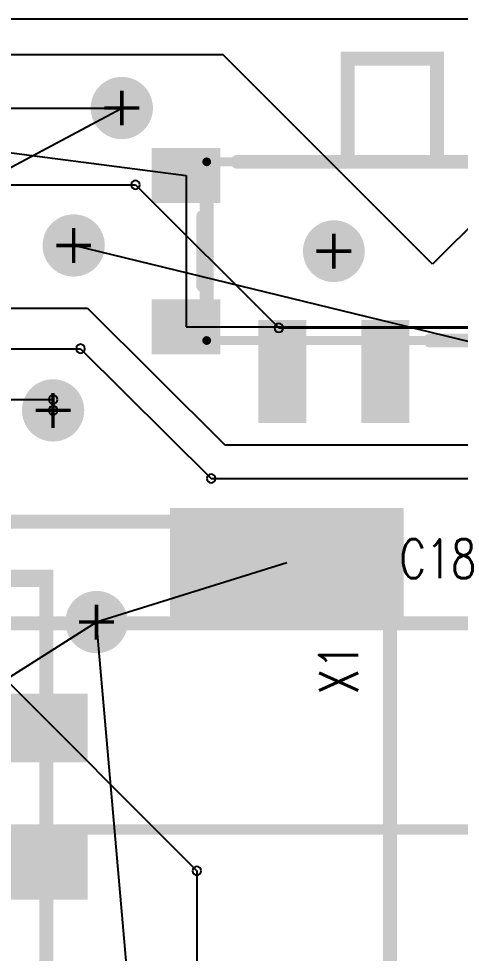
# Model space of a CAD drawing. Extents: x 0 to 113, y -1 to 56.
# Drawn here: x 51.7 to 58.12, y 40.9 to 54.5 of the extents above; entities that cross this region are included whole.
import ezdxf
from ezdxf.enums import TextEntityAlignment as Align

# ---------------------------------------------------------------- set-up
doc = ezdxf.new("R2010")
doc.units = 0
doc.header["$MEASUREMENT"] = 0
for name, pattern in [('POUR_01_-1_0_000000', [2, 1, 1]), ('SIG_0', [2, 1, 1]), ('SIG_15', [2, 1, 1]), ('SIG_36', [2, 1, 1]), ('SIG_72', [2, 1, 1]), ('SIG_73', [2, 1, 1]), ('SIG_74', [2, 1, 1])]:
    doc.linetypes.add(name, pattern=pattern)
doc.layers.get('0').update_dxf_attribs({"linetype": 'CONTINUOUS'})
for name, color, linetype in [('BOARD_OUTLINE_00', 254, 'CONTINUOUS'), ('DRIL_PLTE_THRU_01', 176, 'CONTINUOUS'), ('DRIL_PLTE_THRU_02', 255, 'CONTINUOUS'), ('DRIL_SYMBOL', 254, 'CONTINUOUS'), ('LINK_00', 254, 'CONTINUOUS'), ('PADS_BOT', 253, 'CONTINUOUS'), ('PADS_INNER', 254, 'CONTINUOUS'), ('PADS_TOP', 254, 'CONTINUOUS'), ('PART_BOT_COPPER_15', 253, 'CONTINUOUS'), ('PART_BOT_COPPER_26', 254, 'CONTINUOUS'), ('PART_NAME_01', 254, 'CONTINUOUS'), ('PART_TOP_COPPER_15', 253, 'CONTINUOUS'), ('PART_TOP_COPPER_26', 254, 'CONTINUOUS'), ('POUR_HEADER_02', 34, 'CONTINUOUS'), ('TRACE_02', 34, 'CONTINUOUS')]:
    doc.layers.add(name, color=color, linetype=linetype)
doc.styles.add('W0$0206446667', font='simplex', dxfattribs={"width": 0.75})

# ---------------------------------------------------------------- blocks, each defined once
blk = doc.blocks.new('DRIL_SYMBOL_0$5')
at = {"layer": 'DRIL_SYMBOL', "const_width": 0.0508}
for points in [[(0, -0.254), (0, 0.254)], [(-0.254, 0), (0.254, 0)]]:
    blk.add_lwpolyline(points, dxfattribs=at)
blk = doc.blocks.new('DRIL_HOLE_0$5')
at = {"const_width": 0.25}
blk.add_lwpolyline([(-0.125, 0, 1), (0.125, 0, 1)], format="xyb", close=True, dxfattribs=at)
blk.add_blockref('DRIL_SYMBOL_0$5', (0, 0))
blk = doc.blocks.new('PAD_50')
at = {"const_width": 0.4532}
blk.add_lwpolyline([(0, -0.2266, 1), (0, 0.2266, 1)], format="xyb", close=True, dxfattribs=at)
blk = doc.blocks.new('SMOOTH_0$127')
at = {"const_width": 0.0635}
blk.add_lwpolyline([(-0.03175, 0, 1), (0.03175, 0, 1)], format="xyb", close=True, dxfattribs=at)
blk = doc.blocks.new('SMOOTH_0$2032')
at = {"const_width": 0.1016}
blk.add_lwpolyline([(-0.0508, 0, 1), (0.0508, 0, 1)], format="xyb", close=True, dxfattribs=at)
blk = doc.blocks.new('SMOOTH_0$001')
at = {"const_width": 0.0005}
blk.add_lwpolyline([(-0.00025, 0, 1), (0.00025, 0, 1)], format="xyb", close=True, dxfattribs=at)
blk = doc.blocks.new('PART_BODY_TOP_35')
at = {"layer": 'PART_TOP_COPPER_15'}
for points, const_width in [([(-3.35, 1.3), (-3.35, -1.3)], 0.203), ([(-3.35, 1.3), (3.35, 1.3)], 0.127), ([(3.35, 1.3), (3.35, -1.3)], 0.203), ([(0, -1.3), (0, -2.8), (1.3, -2.8), (1.3, -1.3)], 0.203), ([(-3.35, -1.3), (3.35, -1.3)], 0.127), ([(-1.5, -1.3), (-1.5, -2.8), (-0.2, -2.8), (-0.2, -1.3)], 0.001)]:
    blk.add_lwpolyline(points, dxfattribs=dict(at, const_width=const_width))
at = {"layer": 'PART_TOP_COPPER_26', "const_width": 0.203}
for points in [[(-1.7, 1.3), (0.1, 1.3)], [(-3.4, 0.5), (-3.4, -0.5)], [(3.4, 0.5), (3.4, -0.5)], [(-2.9, -1.3), (2.9, -1.3)]]:
    blk.add_lwpolyline(points, dxfattribs=at)
at = {"layer": 'PART_TOP_COPPER_15'}
for name, p in [('SMOOTH_0$2032', (-3.35, 1.3)), ('SMOOTH_0$127', (-3.35, 1.3)), ('SMOOTH_0$2032', (3.35, 1.3)), ('SMOOTH_0$127', (3.35, 1.3)), ('SMOOTH_0$2032', (-3.35, -1.3)), ('SMOOTH_0$2032', (0, -1.3)), ('SMOOTH_0$2032', (1.3, -1.3)), ('SMOOTH_0$2032', (3.35, -1.3)), ('SMOOTH_0$127', (-3.35, -1.3)), ('SMOOTH_0$001', (-1.5, -1.3)), ('SMOOTH_0$001', (-0.2, -1.3)), ('SMOOTH_0$127', (3.35, -1.3)), ('SMOOTH_0$2032', (0, -2.8)), ('SMOOTH_0$2032', (1.3, -2.8)), ('SMOOTH_0$001', (-1.5, -2.8)), ('SMOOTH_0$001', (-0.2, -2.8))]:
    blk.add_blockref(name, p, dxfattribs=at)
at = {"layer": 'PART_TOP_COPPER_26'}
for p in [(-1.7, 1.3), (0.1, 1.3), (-3.4, 0.5), (3.4, 0.5), (-3.4, -0.5), (3.4, -0.5), (-2.9, -1.3), (2.9, -1.3)]:
    blk.add_blockref('SMOOTH_0$2032', p, dxfattribs=at)
blk = doc.blocks.new('DRIL_HOLE_0')
blk.add_lwpolyline([(0, 0, 1), (0, 0, 1)], format="xyb", close=True)
blk = doc.blocks.new('PAD_0')
blk.add_lwpolyline([(0, 0, 1), (0, 0, 1)], format="xyb", close=True)
blk = doc.blocks.new('PAD_41')
at = {"const_width": 0.8}
blk.add_lwpolyline([(-0.5, 0), (0.5, 0)], dxfattribs=at)
blk = doc.blocks.new('STK_TOP_48')
at = {"layer": 'DRIL_PLTE_THRU_01'}
blk.add_blockref('DRIL_HOLE_0', (0, 0), dxfattribs=at)
at = {"layer": 'DRIL_PLTE_THRU_02'}
blk.add_blockref('DRIL_HOLE_0', (0, 0), dxfattribs=at)
at = {"layer": 'PADS_BOT'}
blk.add_blockref('PAD_0', (0, 0), dxfattribs=at)
at = {"layer": 'PADS_INNER'}
blk.add_blockref('PAD_0', (0, 0), dxfattribs=at)
at = {"layer": 'PADS_TOP'}
blk.add_blockref('PAD_41', (0, 0), dxfattribs=at)
blk = doc.blocks.new('PAD_42')
at = {"const_width": 0.7}
blk.add_lwpolyline([(-0.75, 0), (0.75, 0)], dxfattribs=at)
blk = doc.blocks.new('STK_TOP_49')
at = {"layer": 'DRIL_PLTE_THRU_01'}
blk.add_blockref('DRIL_HOLE_0', (0, 0), dxfattribs=at)
at = {"layer": 'DRIL_PLTE_THRU_02'}
blk.add_blockref('DRIL_HOLE_0', (0, 0), dxfattribs=at)
at = {"layer": 'PADS_BOT'}
blk.add_blockref('PAD_0', (0, 0), dxfattribs=at)
at = {"layer": 'PADS_INNER'}
blk.add_blockref('PAD_0', (0, 0), dxfattribs=at)
at = {"layer": 'PADS_TOP', "rotation": 90}
blk.add_blockref('PAD_42', (0, 0), dxfattribs=at)
blk = doc.blocks.new('DRIL_SYMBOL_0$9')
at = {"layer": 'DRIL_SYMBOL', "const_width": 0.0508}
for points in [[(0, -0.254), (0, 0.254)], [(-0.254, 0), (0.254, 0)]]:
    blk.add_lwpolyline(points, dxfattribs=at)
blk = doc.blocks.new('DRIL_HOLE_0$9')
at = {"const_width": 0.45}
blk.add_lwpolyline([(-0.225, 0, 1), (0.225, 0, 1)], format="xyb", close=True, dxfattribs=at)
blk.add_blockref('DRIL_SYMBOL_0$9', (0, 0))
blk = doc.blocks.new('STK_TOP_50')
at = {"layer": 'DRIL_PLTE_THRU_01'}
blk.add_blockref('DRIL_HOLE_0$9', (0, 0), dxfattribs=at)
at = {"layer": 'DRIL_PLTE_THRU_02'}
blk.add_blockref('DRIL_HOLE_0$9', (0, 0), dxfattribs=at)
at = {"layer": 'PADS_BOT'}
blk.add_blockref('PAD_0', (0, 0), dxfattribs=at)
at = {"layer": 'PADS_INNER'}
blk.add_blockref('PAD_0', (0, 0), dxfattribs=at)
at = {"layer": 'PADS_TOP'}
blk.add_blockref('PAD_0', (0, 0), dxfattribs=at)
blk = doc.blocks.new('PART_BODY_BOT_25')
at = {"layer": 'PART_BOT_COPPER_15', "const_width": 0.152}
blk.add_lwpolyline([(-14, -14.8), (-14, 20.2), (14, 20.2), (14, -14.8), (-14, -14.8)], dxfattribs=at)
at = {"layer": 'PART_BOT_COPPER_26', "const_width": 0.203}
blk.add_lwpolyline([(-17, -23), (-17, 23), (17, 23), (17, -23), (-17, -23)], dxfattribs=at)
blk = doc.blocks.new('PART_BODY_TOP_8')
at = {"layer": 'PART_TOP_COPPER_15', "const_width": 0.203}
blk.add_lwpolyline([(3.2, -4.5), (3.2, -2), (-3.2, -2), (-3.2, -4.5), (-4, -4.5), (-4, 3), (4, 3), (4, -4.5), (3.2, -4.5)], dxfattribs=at)
at = {"layer": 'PART_TOP_COPPER_26', "const_width": 0.203}
for points in [[(-2.25, 3), (2.25, 3)], [(-1.75, -2), (-3.15, -2), (-3.15, -4.5), (-4, -4.5), (-4, -0.5)], [(4, -0.5), (4, -4.5), (3.15, -4.5), (3.15, -2), (1.75, -2)]]:
    blk.add_lwpolyline(points, dxfattribs=at)
at = {"layer": 'PART_TOP_COPPER_15'}
for p in [(-4, 3), (4, 3), (-3.2, -2), (3.2, -2), (-4, -4.5), (-3.2, -4.5), (3.2, -4.5), (3.2, -4.5), (4, -4.5)]:
    blk.add_blockref('SMOOTH_0$2032', p, dxfattribs=at)
at = {"layer": 'PART_TOP_COPPER_26'}
for p in [(-2.25, 3), (2.25, 3), (-4, -0.5), (4, -0.5), (-3.15, -2), (-1.75, -2), (1.75, -2), (3.15, -2), (-4, -4.5), (-3.15, -4.5), (3.15, -4.5), (4, -4.5)]:
    blk.add_blockref('SMOOTH_0$2032', p, dxfattribs=at)
blk = doc.blocks.new('PAD_14')
at = {"const_width": 1}
blk.add_lwpolyline([(-2.3, 0), (2.3, 0)], dxfattribs=at)
blk = doc.blocks.new('STK_TOP_14')
at = {"layer": 'DRIL_PLTE_THRU_01'}
blk.add_blockref('DRIL_HOLE_0', (0, 0), dxfattribs=at)
at = {"layer": 'DRIL_PLTE_THRU_02'}
blk.add_blockref('DRIL_HOLE_0', (0, 0), dxfattribs=at)
at = {"layer": 'PADS_BOT'}
blk.add_blockref('PAD_0', (0, 0), dxfattribs=at)
at = {"layer": 'PADS_INNER'}
blk.add_blockref('PAD_0', (0, 0), dxfattribs=at)
at = {"layer": 'PADS_TOP', "rotation": 90}
blk.add_blockref('PAD_14', (0, 0), dxfattribs=at)
blk = doc.blocks.new('PAD_15')
at = {"const_width": 1.6}
blk.add_lwpolyline([(-1.7, 0), (1.7, 0)], dxfattribs=at)
blk = doc.blocks.new('STK_TOP_15')
at = {"layer": 'DRIL_PLTE_THRU_01'}
blk.add_blockref('DRIL_HOLE_0', (0, 0), dxfattribs=at)
at = {"layer": 'DRIL_PLTE_THRU_02'}
blk.add_blockref('DRIL_HOLE_0', (0, 0), dxfattribs=at)
at = {"layer": 'PADS_BOT'}
blk.add_blockref('PAD_0', (0, 0), dxfattribs=at)
at = {"layer": 'PADS_INNER'}
blk.add_blockref('PAD_0', (0, 0), dxfattribs=at)
at = {"layer": 'PADS_TOP', "rotation": 90}
blk.add_blockref('PAD_15', (0, 0), dxfattribs=at)
blk = doc.blocks.new('PAD_1')
at = {"const_width": 1}
blk.add_lwpolyline([(-0.5375, 0), (0.5375, 0)], dxfattribs=at)
blk = doc.blocks.new('STK_TOP_2')
at = {"layer": 'DRIL_PLTE_THRU_01'}
blk.add_blockref('DRIL_HOLE_0', (0, 0), dxfattribs=at)
at = {"layer": 'DRIL_PLTE_THRU_02'}
blk.add_blockref('DRIL_HOLE_0', (0, 0), dxfattribs=at)
at = {"layer": 'PADS_BOT'}
blk.add_blockref('PAD_0', (0, 0), dxfattribs=at)
at = {"layer": 'PADS_INNER'}
blk.add_blockref('PAD_0', (0, 0), dxfattribs=at)
at = {"layer": 'PADS_TOP'}
blk.add_blockref('PAD_1', (0, 0), dxfattribs=at)
blk = doc.blocks.new('sad')
for centre, start, end in [((53.4, 52.083), 0, 180), ((53.4, 52.083), 180, 0), ((55.483, 50), 0, 180), ((55.483, 50), 180, 0), ((52.6, 49.698), 0, 180), ((52.6, 49.698), 180, 0), ((52.2, 48.959), 0, 180), ((52.2, 48.959), 180, 0), ((52.2, 48.8), 0, 180), ((52.2, 48.8), 180, 0), ((54.5, 47.808), 0, 180), ((54.5, 47.808), 180, 0), ((54.292, 42.1), 0, 180), ((54.292, 42.1), 180, 0)]:
    blk.add_arc(centre, 0.0635, start, end)
at = {"layer": 'BOARD_OUTLINE_00'}
for p, q in [((54.673, 53.975), (3.048, 53.975)), ((57.721, 50.927), (54.673, 53.975)), ((60.77, 53.975), (57.721, 50.927))]:
    blk.add_line(p, q, dxfattribs=at)
at = {"layer": 'LINK_00', "linetype": 'SIG_0'}
for p, q in [((47.2, 50), (53.2, 53.2)), ((50.6, 53.2), (53.2, 53.2)), ((48.982, 52.888), (54.135, 52.218)), ((54.135, 52.218), (54.135, 50.017)), ((60.035, 49.367), (52.5, 51.2)), ((54.135, 50.017), (61.435, 50.017)), ((55.602, 46.58), (52.832, 45.72)), ((52.832, 45.72), (50.402, 44.18)), ((53.3, 40.4), (52.832, 45.72))]:
    blk.add_line(p, q, dxfattribs=at)
at = {"layer": 'POUR_HEADER_02', "linetype": 'POUR_01_-1_0_000000'}
blk.add_line((0, 54.5), (112.75, 54.5), dxfattribs=at)
at = {"layer": 'TRACE_02', "linetype": 'SIG_74'}
for p, q in [((49.327, 52.083), (53.4, 52.083)), ((53.4, 52.083), (55.483, 50)), ((55.483, 50), (60.9, 50))]:
    blk.add_line(p, q, dxfattribs=at)
at = {"layer": 'TRACE_02', "linetype": 'SIG_73'}
for p, q in [((50.266, 50.288), (52.7, 50.288)), ((52.7, 50.288), (54.7, 48.3)), ((54.7, 48.3), (62.5, 48.3))]:
    blk.add_line(p, q, dxfattribs=at)
at = {"layer": 'TRACE_02', "linetype": 'SIG_72'}
for p, q in [((50.323, 49.698), (52.6, 49.698)), ((52.6, 49.698), (54.5, 47.808)), ((54.5, 47.808), (64.3, 47.808))]:
    blk.add_line(p, q, dxfattribs=at)
at = {"layer": 'TRACE_02', "linetype": 'SIG_36'}
for p, q in [((50.292, 48.959), (52.2, 48.959)), ((52.2, 48.959), (52.2, 48.8))]:
    blk.add_line(p, q, dxfattribs=at)
at = {"layer": 'TRACE_02', "linetype": 'SIG_15'}
for p, q in [((51.2, 45.193), (54.292, 42.1)), ((54.292, 42.1), (54.292, 29.845))]:
    blk.add_line(p, q, dxfattribs=at)
for name, p, rotation in [('PART_BODY_TOP_35', (57.785, 51.117), 180), ('STK_TOP_48', (54.135, 52.218), 180), ('STK_TOP_50', (56.285, 51.117), 180), ('STK_TOP_49', (55.535, 49.367), 180), ('STK_TOP_49', (57.035, 49.367), 180), ('STK_TOP_48', (54.135, 50.017), 180), ('STK_TOP_2', (50.888, 48.895), 180), ('STK_TOP_15', (55.602, 46.58), 270), ('PART_BODY_TOP_8', (54.102, 43.18), 270), ('STK_TOP_14', (50.402, 44.18), 270), ('STK_TOP_14', (50.402, 42.18), 270)]:
    blk.add_blockref(name, p, dxfattribs=dict(rotation=rotation))
at = {"xscale": -1, "rotation": 270}
blk.add_blockref('PART_BODY_BOT_25', (40.132, 28.702), dxfattribs=at)
at = {"layer": 'DRIL_PLTE_THRU_01'}
for p in [(53.2, 53.2), (52.5, 51.2), (52.2, 48.8), (52.832, 45.72)]:
    blk.add_blockref('DRIL_HOLE_0$5', p, dxfattribs=at)
at = {"layer": 'DRIL_PLTE_THRU_02'}
for p in [(53.2, 53.2), (52.5, 51.2), (52.2, 48.8), (52.832, 45.72)]:
    blk.add_blockref('DRIL_HOLE_0$5', p, dxfattribs=at)
at = {"layer": 'PADS_BOT'}
for p in [(53.2, 53.2), (52.5, 51.2), (52.2, 48.8), (52.832, 45.72)]:
    blk.add_blockref('PAD_50', p, dxfattribs=at)
at = {"layer": 'PADS_INNER'}
for p in [(53.2, 53.2), (52.5, 51.2), (52.2, 48.8), (52.832, 45.72)]:
    blk.add_blockref('PAD_50', p, dxfattribs=at)
at = {"layer": 'PADS_TOP'}
for p in [(53.2, 53.2), (52.5, 51.2), (52.2, 48.8), (52.832, 45.72)]:
    blk.add_blockref('PAD_50', p, dxfattribs=at)
at = {"layer": 'PART_NAME_01', "style": 'W0$0206446667', "width": 0.75}
blk.add_text('C18', height=0.569, dxfattribs=at).set_placement((58.356, 46.926), align=Align.TOP_RIGHT)
blk.add_text('X1', height=0.569, rotation=90, dxfattribs=at).set_placement((56.07, 45.403), align=Align.TOP_RIGHT)
blk.add_text('X1', height=0.569, rotation=90, dxfattribs=at).set_placement((56.07, 45.403), align=Align.TOP_RIGHT)

msp = doc.modelspace()

# ---------------------------------------------------------------- block references
at = {"linetype": 'Continuous'}
msp.add_blockref('sad', (0, 0), dxfattribs=at)

doc.saveas('drawing.dxf')
